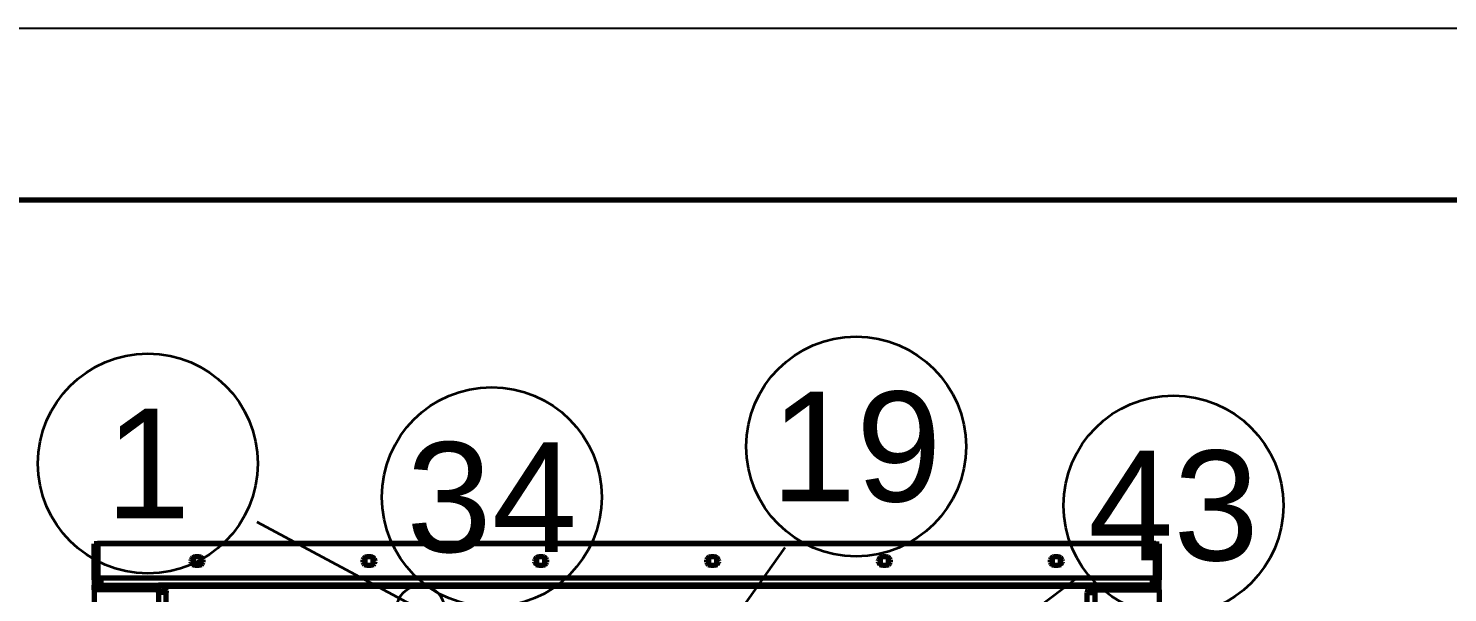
# Model space of a CAD drawing. Header units: millimetres. Extents: x 0 to 594, y 0 to 420.
# Drawn here: x 44.63 to 85.93, y 403.56 to 420 of the extents above; entities that cross this region are included whole.
import ezdxf
from ezdxf.enums import TextEntityAlignment as Align

# ---------------------------------------------------------------- set-up
doc = ezdxf.new("R2010")
doc.units = ezdxf.units.MM
doc.styles.add('GOST', font='Arial')

msp = doc.modelspace()

# ---------------------------------------------------------------- linework, layer by layer
at = {"color": 7, "lineweight": 35}
for p, q in [((51.28, 405.625), (56.04, 403.075)), ((66.639, 404.882), (48.515, 379.24)), ((75.078, 403.936), (61.99, 394.054))]:
    msp.add_line(p, q, dxfattribs=at)
at = {"color": 1, "lineweight": 70}
for p, q in [((46.54, 403.984), (46.54, 404.984)), ((46.64, 404.984), (46.54, 404.984)), ((77.44, 405), (46.64, 405)), ((46.64, 405), (46.64, 404.984)), ((46.64, 403.984), (46.64, 404.984)), ((46.654, 404.984), (46.654, 403.984)), ((77.426, 404.984), (46.654, 404.984)), ((77.426, 403.984), (77.426, 404.984)), ((77.44, 404.984), (77.44, 405)), ((77.44, 403.984), (77.44, 404.984)), ((77.44, 404.984), (77.54, 404.984)), ((77.54, 404.984), (77.54, 403.984)), ((49.366, 404.521), (49.36, 404.484)), ((49.366, 404.521), (49.36, 404.484)), ((49.36, 404.484), (49.366, 404.447)), ((49.36, 404.484), (49.366, 404.447)), ((49.383, 404.555), (49.366, 404.521)), ((49.383, 404.555), (49.366, 404.521)), ((49.366, 404.447), (49.383, 404.414)), ((49.366, 404.447), (49.383, 404.414)), ((49.409, 404.581), (49.383, 404.555)), ((49.409, 404.581), (49.383, 404.555)), ((49.383, 404.414), (49.409, 404.387)), ((49.383, 404.414), (49.409, 404.387)), ((49.443, 404.598), (49.409, 404.581)), ((49.443, 404.598), (49.409, 404.581)), ((49.409, 404.387), (49.443, 404.37)), ((49.409, 404.387), (49.443, 404.37)), ((49.42, 404.559), (49.424, 404.59)), ((49.424, 404.59), (49.42, 404.56)), ((49.42, 404.56), (49.42, 404.44)), ((49.42, 404.44), (49.426, 404.403)), ((49.426, 404.403), (49.442, 404.37)), ((49.48, 404.604), (49.443, 404.598)), ((49.48, 404.604), (49.443, 404.598)), ((49.443, 404.37), (49.48, 404.364)), ((49.443, 404.37), (49.48, 404.364)), ((49.6, 404.604), (49.48, 404.604)), ((49.48, 404.364), (49.6, 404.364)), ((49.637, 404.598), (49.6, 404.604)), ((49.637, 404.598), (49.6, 404.604)), ((49.6, 404.364), (49.637, 404.37)), ((49.6, 404.364), (49.637, 404.37)), ((49.671, 404.581), (49.637, 404.598)), ((49.671, 404.581), (49.637, 404.598)), ((49.637, 404.37), (49.671, 404.387)), ((49.637, 404.37), (49.671, 404.387)), ((49.638, 404.37), (49.654, 404.403)), ((49.654, 404.403), (49.66, 404.44)), ((49.656, 404.59), (49.66, 404.559)), ((49.66, 404.56), (49.656, 404.59)), ((49.66, 404.44), (49.66, 404.56)), ((49.697, 404.555), (49.671, 404.581)), ((49.697, 404.555), (49.671, 404.581)), ((49.671, 404.387), (49.697, 404.414)), ((49.671, 404.387), (49.697, 404.414)), ((49.714, 404.521), (49.697, 404.555)), ((49.714, 404.521), (49.697, 404.555)), ((49.697, 404.414), (49.714, 404.447)), ((49.697, 404.414), (49.714, 404.447)), ((49.72, 404.484), (49.714, 404.521)), ((49.72, 404.484), (49.714, 404.521)), ((49.714, 404.447), (49.72, 404.484)), ((49.714, 404.447), (49.72, 404.484)), ((54.366, 404.521), (54.36, 404.484)), ((54.366, 404.521), (54.36, 404.484)), ((54.36, 404.484), (54.366, 404.447)), ((54.36, 404.484), (54.366, 404.447)), ((54.383, 404.555), (54.366, 404.521)), ((54.383, 404.555), (54.366, 404.521)), ((54.366, 404.447), (54.383, 404.414)), ((54.366, 404.447), (54.383, 404.414)), ((54.409, 404.581), (54.383, 404.555)), ((54.409, 404.581), (54.383, 404.555)), ((54.383, 404.414), (54.409, 404.387)), ((54.383, 404.414), (54.409, 404.387)), ((54.443, 404.598), (54.409, 404.581)), ((54.443, 404.598), (54.409, 404.581)), ((54.409, 404.387), (54.443, 404.37)), ((54.409, 404.387), (54.443, 404.37)), ((54.42, 404.559), (54.424, 404.59)), ((54.424, 404.59), (54.42, 404.56)), ((54.42, 404.56), (54.42, 404.44)), ((54.42, 404.44), (54.426, 404.403)), ((54.426, 404.403), (54.442, 404.37)), ((54.48, 404.604), (54.443, 404.598)), ((54.48, 404.604), (54.443, 404.598)), ((54.443, 404.37), (54.48, 404.364)), ((54.443, 404.37), (54.48, 404.364)), ((54.6, 404.604), (54.48, 404.604)), ((54.48, 404.364), (54.6, 404.364)), ((54.637, 404.598), (54.6, 404.604)), ((54.637, 404.598), (54.6, 404.604)), ((54.6, 404.364), (54.637, 404.37)), ((54.6, 404.364), (54.637, 404.37)), ((54.671, 404.581), (54.637, 404.598)), ((54.671, 404.581), (54.637, 404.598)), ((54.637, 404.37), (54.671, 404.387)), ((54.637, 404.37), (54.671, 404.387)), ((54.638, 404.37), (54.654, 404.403)), ((54.654, 404.403), (54.66, 404.44)), ((54.656, 404.59), (54.66, 404.559)), ((54.66, 404.56), (54.656, 404.59)), ((54.66, 404.44), (54.66, 404.56)), ((54.697, 404.555), (54.671, 404.581)), ((54.697, 404.555), (54.671, 404.581)), ((54.671, 404.387), (54.697, 404.414)), ((54.671, 404.387), (54.697, 404.414)), ((54.714, 404.521), (54.697, 404.555)), ((54.714, 404.521), (54.697, 404.555)), ((54.697, 404.414), (54.714, 404.447)), ((54.697, 404.414), (54.714, 404.447)), ((54.72, 404.484), (54.714, 404.521)), ((54.72, 404.484), (54.714, 404.521)), ((54.714, 404.447), (54.72, 404.484)), ((54.714, 404.447), (54.72, 404.484)), ((59.366, 404.521), (59.36, 404.484)), ((59.366, 404.521), (59.36, 404.484)), ((59.36, 404.484), (59.366, 404.447)), ((59.36, 404.484), (59.366, 404.447)), ((59.383, 404.555), (59.366, 404.521)), ((59.383, 404.555), (59.366, 404.521)), ((59.366, 404.447), (59.383, 404.414)), ((59.366, 404.447), (59.383, 404.414)), ((59.409, 404.581), (59.383, 404.555)), ((59.409, 404.581), (59.383, 404.555)), ((59.383, 404.414), (59.409, 404.387)), ((59.383, 404.414), (59.409, 404.387)), ((59.443, 404.598), (59.409, 404.581)), ((59.443, 404.598), (59.409, 404.581)), ((59.409, 404.387), (59.443, 404.37)), ((59.409, 404.387), (59.443, 404.37)), ((59.42, 404.559), (59.424, 404.59)), ((59.424, 404.59), (59.42, 404.56)), ((59.42, 404.56), (59.42, 404.44)), ((59.42, 404.44), (59.426, 404.403)), ((59.426, 404.403), (59.442, 404.37)), ((59.48, 404.604), (59.443, 404.598)), ((59.48, 404.604), (59.443, 404.598)), ((59.443, 404.37), (59.48, 404.364)), ((59.443, 404.37), (59.48, 404.364)), ((59.6, 404.604), (59.48, 404.604)), ((59.48, 404.364), (59.6, 404.364)), ((59.637, 404.598), (59.6, 404.604)), ((59.637, 404.598), (59.6, 404.604)), ((59.6, 404.364), (59.637, 404.37)), ((59.6, 404.364), (59.637, 404.37)), ((59.671, 404.581), (59.637, 404.598)), ((59.671, 404.581), (59.637, 404.598)), ((59.637, 404.37), (59.671, 404.387)), ((59.637, 404.37), (59.671, 404.387)), ((59.638, 404.37), (59.654, 404.403)), ((59.654, 404.403), (59.66, 404.44)), ((59.656, 404.59), (59.66, 404.559)), ((59.66, 404.56), (59.656, 404.59)), ((59.66, 404.44), (59.66, 404.56)), ((59.697, 404.555), (59.671, 404.581)), ((59.697, 404.555), (59.671, 404.581)), ((59.671, 404.387), (59.697, 404.414)), ((59.671, 404.387), (59.697, 404.414)), ((59.714, 404.521), (59.697, 404.555)), ((59.714, 404.521), (59.697, 404.555)), ((59.697, 404.414), (59.714, 404.447)), ((59.697, 404.414), (59.714, 404.447)), ((59.72, 404.484), (59.714, 404.521)), ((59.72, 404.484), (59.714, 404.521)), ((59.714, 404.447), (59.72, 404.484)), ((59.714, 404.447), (59.72, 404.484)), ((64.366, 404.521), (64.36, 404.484)), ((64.366, 404.521), (64.36, 404.484)), ((64.36, 404.484), (64.366, 404.447)), ((64.36, 404.484), (64.366, 404.447)), ((64.383, 404.555), (64.366, 404.521)), ((64.383, 404.555), (64.366, 404.521)), ((64.366, 404.447), (64.383, 404.414)), ((64.366, 404.447), (64.383, 404.414)), ((64.409, 404.581), (64.383, 404.555)), ((64.409, 404.581), (64.383, 404.555)), ((64.383, 404.414), (64.409, 404.387)), ((64.383, 404.414), (64.409, 404.387)), ((64.443, 404.598), (64.409, 404.581)), ((64.443, 404.598), (64.409, 404.581)), ((64.409, 404.387), (64.443, 404.37)), ((64.409, 404.387), (64.443, 404.37)), ((64.42, 404.559), (64.424, 404.59)), ((64.424, 404.59), (64.42, 404.56)), ((64.42, 404.56), (64.42, 404.44)), ((64.42, 404.44), (64.426, 404.403)), ((64.426, 404.403), (64.442, 404.37)), ((64.48, 404.604), (64.443, 404.598)), ((64.48, 404.604), (64.443, 404.598)), ((64.443, 404.37), (64.48, 404.364)), ((64.443, 404.37), (64.48, 404.364)), ((64.6, 404.604), (64.48, 404.604)), ((64.48, 404.364), (64.6, 404.364)), ((64.637, 404.598), (64.6, 404.604)), ((64.637, 404.598), (64.6, 404.604)), ((64.6, 404.364), (64.637, 404.37)), ((64.6, 404.364), (64.637, 404.37)), ((64.671, 404.581), (64.637, 404.598)), ((64.671, 404.581), (64.637, 404.598)), ((64.637, 404.37), (64.671, 404.387)), ((64.637, 404.37), (64.671, 404.387)), ((64.638, 404.37), (64.654, 404.403)), ((64.654, 404.403), (64.66, 404.44)), ((64.656, 404.59), (64.66, 404.559)), ((64.66, 404.56), (64.656, 404.59)), ((64.66, 404.44), (64.66, 404.56)), ((64.697, 404.555), (64.671, 404.581)), ((64.697, 404.555), (64.671, 404.581)), ((64.671, 404.387), (64.697, 404.414)), ((64.671, 404.387), (64.697, 404.414)), ((64.714, 404.521), (64.697, 404.555)), ((64.714, 404.521), (64.697, 404.555)), ((64.697, 404.414), (64.714, 404.447)), ((64.697, 404.414), (64.714, 404.447)), ((64.72, 404.484), (64.714, 404.521)), ((64.72, 404.484), (64.714, 404.521)), ((64.714, 404.447), (64.72, 404.484)), ((64.714, 404.447), (64.72, 404.484)), ((69.366, 404.521), (69.36, 404.484)), ((69.366, 404.521), (69.36, 404.484)), ((69.36, 404.484), (69.366, 404.447)), ((69.36, 404.484), (69.366, 404.447)), ((69.383, 404.555), (69.366, 404.521)), ((69.383, 404.555), (69.366, 404.521)), ((69.366, 404.447), (69.383, 404.414)), ((69.366, 404.447), (69.383, 404.414)), ((69.409, 404.581), (69.383, 404.555)), ((69.409, 404.581), (69.383, 404.555)), ((69.383, 404.414), (69.409, 404.387)), ((69.383, 404.414), (69.409, 404.387)), ((69.443, 404.598), (69.409, 404.581)), ((69.443, 404.598), (69.409, 404.581)), ((69.409, 404.387), (69.443, 404.37)), ((69.409, 404.387), (69.443, 404.37)), ((69.42, 404.559), (69.424, 404.59)), ((69.424, 404.59), (69.42, 404.56)), ((69.42, 404.56), (69.42, 404.44)), ((69.42, 404.44), (69.426, 404.403)), ((69.426, 404.403), (69.442, 404.37)), ((69.48, 404.604), (69.443, 404.598)), ((69.48, 404.604), (69.443, 404.598)), ((69.443, 404.37), (69.48, 404.364)), ((69.443, 404.37), (69.48, 404.364)), ((69.6, 404.604), (69.48, 404.604)), ((69.48, 404.364), (69.6, 404.364)), ((69.637, 404.598), (69.6, 404.604)), ((69.637, 404.598), (69.6, 404.604)), ((69.6, 404.364), (69.637, 404.37)), ((69.6, 404.364), (69.637, 404.37)), ((69.671, 404.581), (69.637, 404.598)), ((69.671, 404.581), (69.637, 404.598)), ((69.637, 404.37), (69.671, 404.387)), ((69.637, 404.37), (69.671, 404.387)), ((69.638, 404.37), (69.654, 404.403)), ((69.654, 404.403), (69.66, 404.44)), ((69.656, 404.59), (69.66, 404.559)), ((69.66, 404.56), (69.656, 404.59)), ((69.66, 404.44), (69.66, 404.56)), ((69.697, 404.555), (69.671, 404.581)), ((69.697, 404.555), (69.671, 404.581)), ((69.671, 404.387), (69.697, 404.414)), ((69.671, 404.387), (69.697, 404.414)), ((69.714, 404.521), (69.697, 404.555)), ((69.714, 404.521), (69.697, 404.555)), ((69.697, 404.414), (69.714, 404.447)), ((69.697, 404.414), (69.714, 404.447)), ((69.72, 404.484), (69.714, 404.521)), ((69.72, 404.484), (69.714, 404.521)), ((69.714, 404.447), (69.72, 404.484)), ((69.714, 404.447), (69.72, 404.484)), ((74.366, 404.521), (74.36, 404.484)), ((74.366, 404.521), (74.36, 404.484)), ((74.36, 404.484), (74.366, 404.447)), ((74.36, 404.484), (74.366, 404.447)), ((74.383, 404.555), (74.366, 404.521)), ((74.383, 404.555), (74.366, 404.521)), ((74.366, 404.447), (74.383, 404.414)), ((74.366, 404.447), (74.383, 404.414)), ((74.409, 404.581), (74.383, 404.555)), ((74.409, 404.581), (74.383, 404.555)), ((74.383, 404.414), (74.409, 404.387)), ((74.383, 404.414), (74.409, 404.387)), ((74.443, 404.598), (74.409, 404.581)), ((74.443, 404.598), (74.409, 404.581)), ((74.409, 404.387), (74.443, 404.37)), ((74.409, 404.387), (74.443, 404.37)), ((74.42, 404.559), (74.424, 404.59)), ((74.424, 404.59), (74.42, 404.56)), ((74.42, 404.56), (74.42, 404.44)), ((74.42, 404.44), (74.426, 404.403)), ((74.426, 404.403), (74.442, 404.37)), ((74.48, 404.604), (74.443, 404.598)), ((74.48, 404.604), (74.443, 404.598)), ((74.443, 404.37), (74.48, 404.364)), ((74.443, 404.37), (74.48, 404.364)), ((74.6, 404.604), (74.48, 404.604)), ((74.48, 404.364), (74.6, 404.364)), ((74.637, 404.598), (74.6, 404.604)), ((74.637, 404.598), (74.6, 404.604)), ((74.6, 404.364), (74.637, 404.37)), ((74.6, 404.364), (74.637, 404.37)), ((74.671, 404.581), (74.637, 404.598)), ((74.671, 404.581), (74.637, 404.598)), ((74.637, 404.37), (74.671, 404.387)), ((74.637, 404.37), (74.671, 404.387)), ((74.638, 404.37), (74.654, 404.403)), ((74.654, 404.403), (74.66, 404.44)), ((74.656, 404.59), (74.66, 404.559)), ((74.66, 404.56), (74.656, 404.59)), ((74.66, 404.44), (74.66, 404.56)), ((74.697, 404.555), (74.671, 404.581)), ((74.697, 404.555), (74.671, 404.581)), ((74.671, 404.387), (74.697, 404.414)), ((74.671, 404.387), (74.697, 404.414)), ((74.714, 404.521), (74.697, 404.555)), ((74.714, 404.521), (74.697, 404.555)), ((74.697, 404.414), (74.714, 404.447)), ((74.697, 404.414), (74.714, 404.447)), ((74.72, 404.484), (74.714, 404.521)), ((74.72, 404.484), (74.714, 404.521)), ((74.714, 404.447), (74.72, 404.484)), ((74.714, 404.447), (74.72, 404.484)), ((46.54, 403.984), (46.54, 403.961)), ((46.545, 403.94), (46.54, 403.984)), ((46.64, 403.984), (46.54, 403.984)), ((46.541, 403.961), (46.54, 403.961)), ((46.54, 403.961), (46.54, 403.935)), ((46.54, 403.935), (46.546, 403.935)), ((46.54, 403.935), (46.546, 403.891)), ((46.54, 403.935), (46.54, 403.784)), ((46.56, 403.897), (46.545, 403.94)), ((46.645, 403.953), (46.64, 403.984)), ((46.659, 403.925), (46.645, 403.953)), ((46.652, 403.936), (46.74, 403.936)), ((46.74, 403.936), (46.653, 403.936)), ((46.654, 403.984), (46.74, 403.984)), ((46.681, 403.903), (46.659, 403.925)), ((46.74, 403.984), (46.74, 403.962)), ((77.34, 403.984), (46.74, 403.984)), ((46.74, 403.962), (46.74, 403.94)), ((46.74, 403.94), (46.74, 403.918)), ((77.34, 403.962), (77.34, 403.984)), ((77.34, 403.984), (77.426, 403.984)), ((77.34, 403.94), (77.34, 403.962)), ((77.34, 403.918), (77.34, 403.94)), ((77.34, 403.936), (77.428, 403.936)), ((77.34, 403.936), (77.427, 403.936)), ((77.399, 403.903), (77.421, 403.925)), ((77.421, 403.925), (77.435, 403.953)), ((77.435, 403.953), (77.44, 403.984)), ((77.44, 403.984), (77.54, 403.984)), ((77.535, 403.94), (77.52, 403.897)), ((77.534, 403.891), (77.54, 403.935)), ((77.54, 403.935), (77.534, 403.935)), ((77.54, 403.984), (77.535, 403.94)), ((77.54, 403.961), (77.539, 403.961)), ((77.54, 403.961), (77.54, 403.984)), ((77.54, 403.935), (77.54, 403.961)), ((77.54, 403.784), (77.54, 403.935)), ((46.54, 403.784), (48.42, 403.784)), ((46.54, 403.664), (46.54, 403.784)), ((48.42, 403.664), (46.54, 403.664)), ((46.54, 403.65), (46.54, 403.664)), ((48.42, 403.65), (46.54, 403.65)), ((46.54, 403.65), (46.54, 388.624)), ((46.546, 403.891), (46.563, 403.85)), ((46.584, 403.859), (46.56, 403.897)), ((46.563, 403.85), (46.59, 403.814)), ((46.615, 403.828), (46.584, 403.859)), ((46.59, 403.814), (46.626, 403.784)), ((46.653, 403.804), (46.615, 403.828)), ((46.695, 403.789), (46.653, 403.804)), ((46.709, 403.889), (46.681, 403.903)), ((46.74, 403.784), (46.695, 403.789)), ((46.74, 403.884), (46.709, 403.889)), ((46.74, 403.918), (46.74, 403.897)), ((46.74, 403.897), (46.74, 403.878)), ((46.74, 403.878), (46.74, 403.859)), ((46.74, 403.859), (46.74, 403.843)), ((46.74, 403.843), (46.74, 403.828)), ((46.74, 403.828), (46.74, 403.815)), ((46.74, 403.815), (46.74, 403.804)), ((46.74, 403.804), (46.74, 403.795)), ((46.74, 403.795), (46.74, 403.789)), ((46.74, 403.789), (46.74, 403.785)), ((46.74, 403.785), (46.74, 403.784)), ((48.42, 403.784), (48.469, 403.779)), ((48.42, 403.664), (48.42, 403.784)), ((48.42, 403.784), (75.66, 403.784)), ((75.66, 403.784), (48.42, 403.784)), ((48.451, 403.659), (48.42, 403.664)), ((48.42, 403.564), (48.42, 403.65)), ((48.44, 403.641), (48.42, 403.641)), ((48.44, 403.63), (48.42, 403.63)), ((48.445, 403.564), (48.42, 403.564)), ((48.42, 403.564), (48.42, 388.724)), ((48.44, 403.641), (48.44, 403.662)), ((48.44, 403.63), (48.44, 403.641)), ((48.44, 403.564), (48.44, 403.63)), ((48.476, 403.582), (48.44, 403.588)), ((48.469, 403.564), (48.445, 403.564)), ((48.479, 403.645), (48.451, 403.659)), ((48.469, 403.779), (48.515, 403.762)), ((48.493, 403.564), (48.469, 403.564)), ((48.507, 403.564), (48.476, 403.582)), ((48.501, 403.623), (48.479, 403.645)), ((48.515, 403.564), (48.493, 403.564)), ((48.515, 403.595), (48.501, 403.623)), ((48.515, 403.762), (48.557, 403.736)), ((48.52, 403.564), (48.515, 403.595)), ((48.537, 403.564), (48.515, 403.564)), ((48.535, 403.751), (75.545, 403.751)), ((48.557, 403.564), (48.537, 403.564)), ((48.557, 403.736), (48.592, 403.701)), ((48.576, 403.564), (48.557, 403.564)), ((48.592, 403.564), (48.576, 403.564)), ((48.592, 403.701), (48.618, 403.66)), ((48.606, 403.564), (48.592, 403.564)), ((48.618, 403.564), (48.606, 403.564)), ((48.618, 403.66), (48.634, 403.613)), ((48.628, 403.564), (48.618, 403.564)), ((48.634, 403.564), (48.628, 403.564)), ((48.634, 403.613), (48.64, 403.564)), ((48.639, 403.564), (48.634, 403.564)), ((48.64, 403.564), (48.639, 403.564)), ((48.64, 388.724), (48.64, 403.564)), ((75.446, 403.613), (75.44, 403.564)), ((75.44, 388.724), (75.44, 403.564)), ((75.44, 403.564), (75.441, 403.564)), ((75.441, 403.564), (75.446, 403.564)), ((75.462, 403.66), (75.446, 403.613)), ((75.446, 403.564), (75.452, 403.564)), ((75.452, 403.564), (75.462, 403.564)), ((75.488, 403.701), (75.462, 403.66)), ((75.462, 403.564), (75.474, 403.564)), ((75.474, 403.564), (75.488, 403.564)), ((75.523, 403.736), (75.488, 403.701)), ((75.488, 403.564), (75.504, 403.564)), ((75.504, 403.564), (75.523, 403.564)), ((75.565, 403.762), (75.523, 403.736)), ((75.523, 403.564), (75.543, 403.564)), ((75.543, 403.564), (75.565, 403.564)), ((75.56, 403.564), (75.565, 403.595)), ((75.611, 403.779), (75.565, 403.762)), ((75.565, 403.595), (75.579, 403.623)), ((75.565, 403.564), (75.587, 403.564)), ((75.573, 403.564), (75.604, 403.582)), ((75.579, 403.623), (75.601, 403.645)), ((75.587, 403.564), (75.611, 403.564)), ((75.601, 403.645), (75.629, 403.659)), ((75.604, 403.582), (75.64, 403.588)), ((75.66, 403.784), (75.611, 403.779)), ((75.611, 403.564), (75.635, 403.564)), ((75.629, 403.659), (75.66, 403.664)), ((75.635, 403.564), (75.66, 403.564)), ((75.64, 403.641), (75.64, 403.662)), ((75.64, 403.63), (75.64, 403.641)), ((75.64, 403.641), (75.66, 403.641)), ((75.64, 403.564), (75.64, 403.63)), ((75.64, 403.63), (75.66, 403.63)), ((77.54, 403.784), (75.66, 403.784)), ((75.66, 403.664), (75.66, 403.784)), ((75.66, 403.664), (77.54, 403.664)), ((75.66, 403.564), (75.66, 403.65)), ((75.66, 403.65), (77.54, 403.65)), ((75.66, 403.564), (75.66, 388.724)), ((77.34, 403.897), (77.34, 403.918)), ((77.34, 403.878), (77.34, 403.897)), ((77.34, 403.884), (77.371, 403.889)), ((77.34, 403.859), (77.34, 403.878)), ((77.34, 403.843), (77.34, 403.859)), ((77.34, 403.828), (77.34, 403.843)), ((77.34, 403.815), (77.34, 403.828)), ((77.34, 403.804), (77.34, 403.815)), ((77.34, 403.795), (77.34, 403.804)), ((77.34, 403.789), (77.34, 403.795)), ((77.385, 403.789), (77.34, 403.784)), ((77.34, 403.785), (77.34, 403.789)), ((77.34, 403.784), (77.34, 403.785)), ((77.371, 403.889), (77.399, 403.903)), ((77.427, 403.804), (77.385, 403.789)), ((77.465, 403.828), (77.427, 403.804)), ((77.454, 403.784), (77.49, 403.814)), ((77.496, 403.859), (77.465, 403.828)), ((77.49, 403.814), (77.517, 403.85)), ((77.52, 403.897), (77.496, 403.859)), ((77.517, 403.85), (77.534, 403.891)), ((77.54, 403.664), (77.54, 403.784)), ((77.54, 403.65), (77.54, 403.664)), ((77.54, 403.65), (77.54, 388.624))]:
    msp.add_line(p, q, dxfattribs=at)
at = {"color": 7, "lineweight": 25}
msp.add_lwpolyline([(0, 0), (594, 0), (594, 420), (0, 420)], close=True, dxfattribs=at)
at = {"color": 7, "lineweight": 70}
msp.add_lwpolyline([(20, 5), (589, 5), (589, 415), (20, 415)], close=True, dxfattribs=at)
at = {"color": 7, "lineweight": 35}
for centre, radius in [((68.717, 407.821), 3.2), ((48.107, 407.325), 3.2), ((58.113, 406.348), 3.2), ((77.952, 406.105), 3.2), ((56.04, 403.075), 0.7)]:
    msp.add_circle(centre, radius, dxfattribs=at)

# ---------------------------------------------------------------- texts
at = {"color": 7, "style": 'GOST'}
for s, p in [('19', (68.717, 407.821)), ('1', (48.107, 407.325)), ('34', (58.113, 406.348)), ('43', (77.952, 406.105))]:
    msp.add_text(s, height=3.2, dxfattribs=at).set_placement(p, align=Align.MIDDLE)

doc.saveas('drawing.dxf')
